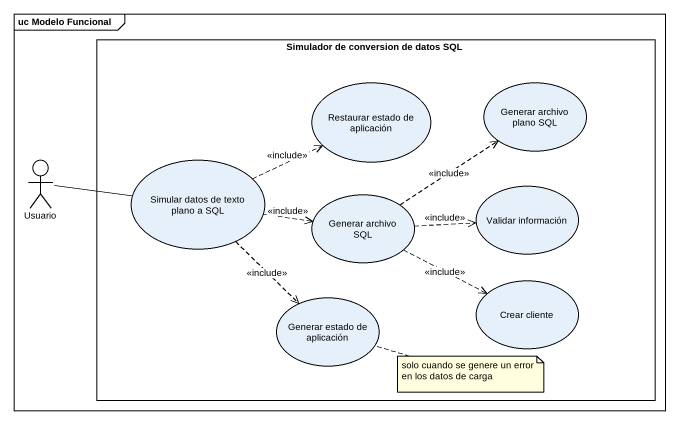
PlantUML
@startuml
mainframe uc Modelo Funcional
rectangle "Simulador de conversion de datos SQL" as Simulador_de_conversion_de {
  usecase "Restaurar estado de aplicación" as Restaurar_estado_de
  usecase "Generar archivo plano SQL" as Generar_archivo_plano_SQL
  usecase "Simular datos de texto plano a SQL" as Simular_datos_de_texto
  usecase "Generar archivo SQL" as Generar_archivo_SQL
  usecase "Validar información" as Validar_información
  usecase "Crear cliente" as Crear_cliente
  usecase "Generar estado de aplicación" as Generar_estado_de_aplicación
}
actor Usuario
Usuario -right- Simular_datos_de_texto
Simular_datos_de_texto .right.> Restaurar_estado_de : <<include>>
Simular_datos_de_texto .right.> Generar_archivo_SQL : <<include>>
Simular_datos_de_texto ..> Generar_estado_de_aplicación : <<include>>
Generar_archivo_SQL .up.> Generar_archivo_plano_SQL : <<include>>
Generar_archivo_SQL .right.> Validar_información : <<include>>
Generar_archivo_SQL .right.> Crear_cliente : <<include>>
note right of Generar_estado_de_aplicación : solo cuando se genere un error en los datos de carga
@enduml
